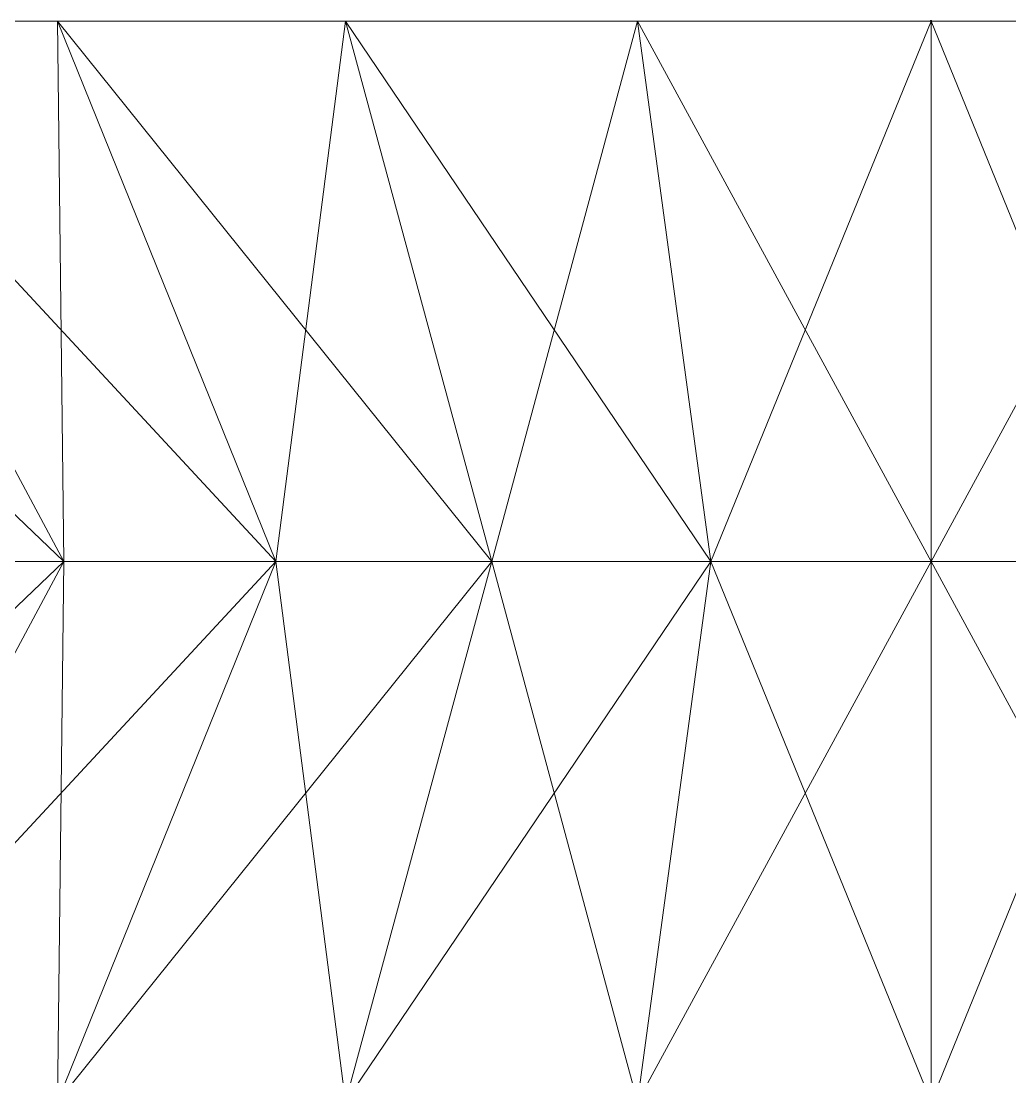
# Model space of a CAD drawing. Header units: millimetres. Extents: x -18 to 114, y -25 to 0.
# Drawn here: x -0.486 to 0.042, y -0.564 to 0 of the extents above; entities that cross this region are included whole.
import ezdxf

# ---------------------------------------------------------------- set-up
doc = ezdxf.new("R2010")
doc.units = ezdxf.units.MM
doc.layers.add('001', color=4, linetype='Continuous', lineweight=35)
doc.layers.add('LOGO', color=4, linetype='Continuous', lineweight=35)

msp = doc.modelspace()

# ---------------------------------------------------------------- meshes
at = {"layer": '001', "color": 17, "lineweight": 18}
mesh = msp.add_polyface(dxfattribs=at)
corners = [(-6, -14, 2.1), (-6, -14, -2.1), (-14, -14, -2.1), (-14, -14, 2.1), (-14.5225, -13.85264, -2.1), (-14.5225, -13.85264, 2.1), (-14.45399, -13.89101, 2.1), (-14.45399, -13.89101, -2.1), (-14.38268, -13.92388, 2.1), (-14.38268, -13.92388, -2.1), (-14.30902, -13.95106, 2.1), (-14.30902, -13.95106, -2.1), (-14.23345, -13.97237, 2.1), (-14.23345, -13.97237, -2.1), (-14.15643, -13.98769, 2.1), (-14.15643, -13.98769, -2.1), (-14.07846, -13.99692, 2.1), (-14.07846, -13.99692, -2.1), (-17.99815, -24.44708, 4.25), (-17.99815, -24.44708, -4.25), (-17.99261, -24.49386, -4.25), (-17.99261, -24.49386, 4.25), (-18, -24.4, -4.25), (-18, -24.4, 4.25), (-17.98342, -24.54007, -4.25), (-17.98342, -24.54007, 4.25), (-17.97063, -24.58541, -4.25), (-17.97063, -24.58541, 4.25), (-17.95433, -24.62961, -4.25), (-17.9346, -24.67239, -4.25), (-17.9346, -24.67239, 4.25), (-17.95433, -24.62961, 4.25), (-17.91158, -24.7135, -4.25), (-17.91158, -24.7135, 4.25), (-17.4, -25, -4.25), (-18, 0, -4.25), (6.96932, -17.93239, -4.25), (-17.44708, -24.99815, -4.25), (6.96932, -17.93239, 4.25), (-18, 0, 4.25), (6.99206, -18.06669, 4.25)]
mesh.append_faces([[corners[k] for k in face] for face in [(0, 2, 3), (18, 20, 21), (22, 18, 23), (21, 24, 25), (25, 26, 27), (28, 30, 31), (31, 26, 28), (30, 32, 33)]], dxfattribs={"vtx0": -1, "color": 17})
mesh.append_faces([[corners[k] for k in face] for face in [(34, 35, 36)]], dxfattribs={"vtx0": -1, "vtx1": -1, "vtx2": -1, "color": 17})
mesh.append_faces([[corners[k] for k in face] for face in [(38, 39, 23)]], dxfattribs={"vtx0": -1, "vtx2": -1, "color": 17})
mesh.append_faces([[corners[k] for k in face] for face in [(7, 4, 6), (9, 7, 8), (8, 10, 9), (13, 11, 12), (15, 13, 14), (17, 15, 16), (2, 17, 3)]], dxfattribs={"vtx1": -1, "color": 17})
mesh.append_faces([[corners[k] for k in face] for face in [(34, 37, 35), (26, 24, 37), (24, 20, 37), (20, 19, 37), (19, 22, 37), (22, 35, 37), (23, 18, 40)]], dxfattribs={"vtx1": -1, "vtx2": -1, "color": 17})
mesh.append_faces([[corners[k] for k in face] for face in [(0, 1, 2), (4, 5, 6), (7, 6, 8), (10, 11, 9), (11, 10, 12), (13, 12, 14), (15, 14, 16), (17, 16, 3), (18, 19, 20), (22, 19, 18), (21, 20, 24), (25, 24, 26), (28, 29, 30), (31, 27, 26), (30, 29, 32), (35, 22, 23)]], dxfattribs={"vtx2": -1, "color": 17})
mesh = msp.add_polyface(dxfattribs=at)
corners = [(-1.06066, -6.06236, -1.06066), (-1.41421, -5.77367, -1.41421), (-1.52081, -5.77367, -1.2989), (-1.14061, -6.06236, -0.97417), (-1.61803, -5.77367, -1.17557), (-1.21353, -6.06236, -0.88168), (-1.70528, -5.77367, -1.045), (-1.27896, -6.06236, -0.78375), (-1.78201, -5.77367, -0.90798), (-1.33651, -6.06236, -0.68099), (-1.38582, -6.06236, -0.57403), (-1.84776, -5.77367, -0.76537), (-1.90211, -5.77367, -0.61803), (-1.42658, -6.06236, -0.46353), (-1.45855, -6.06236, -0.35017), (-1.94474, -5.77367, -0.46689), (-1.48153, -6.06236, -0.23465), (-1.97538, -5.77367, -0.31287), (-1.49538, -6.06236, -0.11769), (-1.99383, -5.77367, -0.15692), (-1.99383, -5.77367, 0.15692), (-1.49538, -6.06236, 0.11769), (-1.5, -6.06236), (-1.48153, -6.06236, 0.23465), (-1.97538, -5.77367, 0.31287), (-1.45855, -6.06236, 0.35017), (-1.94474, -5.77367, 0.46689), (-1.42658, -6.06236, 0.46353), (-1.90211, -5.77367, 0.61803), (-1.38582, -6.06236, 0.57403), (-1.84776, -5.77367, 0.76537), (-1.78201, -5.77367, 0.90798), (-1.33651, -6.06236, 0.68099), (-1.27896, -6.06236, 0.78375), (-1.70528, -5.77367, 1.045), (-1.21353, -6.06236, 0.88168), (-1.61803, -5.77367, 1.17557), (-1.14061, -6.06236, 0.97417), (-1.52081, -5.77367, 1.2989), (-1.52081, -6.35104, -1.2989), (-1.61803, -6.35104, -1.17557), (-1.70528, -6.35104, -1.045), (-1.78201, -6.35104, -0.90798), (-1.90211, -6.35104, -0.61803), (-1.94474, -6.35104, -0.46689), (-1.97538, -6.35104, -0.31287), (-1.99383, -6.35104, -0.15692), (-1.99383, -6.35104, 0.15692), (-1.97538, -6.35104, 0.31287), (-1.94474, -6.35104, 0.46689), (-1.90211, -6.35104, 0.61803), (-1.84776, -6.35104, 0.76537), (-1.78201, -6.35104, 0.90798), (-1.70528, -6.35104, 1.045), (-1.61803, -6.35104, 1.17557), (-18, 0, -4.25), (6, 0, -4.25), (6.96932, -17.93239, -4.25), (6.96932, -17.93239, 4.25), (6, 0, 4.25), (-18, 0, 4.25)]
mesh.append_faces([[corners[k] for k in face] for face in [(5, 3, 4), (7, 5, 6), (9, 7, 8), (10, 9, 11), (14, 13, 15), (16, 14, 17), (18, 16, 19), (18, 19, 22), (23, 21, 24), (25, 23, 26), (27, 25, 28), (29, 27, 30), (33, 32, 34), (35, 33, 36), (37, 35, 38), (29, 32, 51)]], dxfattribs={"vtx1": -1, "color": 17})
mesh.append_faces([[corners[k] for k in face] for face in [(0, 1, 2), (3, 2, 4), (5, 4, 6), (7, 6, 8), (12, 13, 10), (20, 21, 22), (31, 32, 29), (39, 3, 5), (40, 5, 7), (41, 7, 9), (42, 9, 10), (43, 13, 14), (44, 14, 16), (45, 16, 18), (46, 18, 22), (47, 21, 23), (48, 23, 25), (49, 25, 27), (50, 27, 29), (52, 32, 33), (53, 33, 35), (54, 35, 37), (55, 56, 57), (58, 59, 60)]], dxfattribs={"vtx2": -1, "color": 17})
mesh = msp.add_polyface(dxfattribs=at)
corners = [(-5, 0, -2.1), (-5, -13, 2.1), (-5, 0, 2.1), (-15, -13, 2.1), (-15, 0, 2.1), (-15, -13, -2.1), (-15, 0, -2.1), (-18, 0, -4.25), (6, 0, -4.25), (-1.99383, 0, -0.15692), (-1.97538, 0, -0.31287), (-1.94474, 0, -0.46689), (-1.90211, 0, -0.61803), (-1.84776, 0, -0.76537), (-1.78201, 0, -0.90798), (-1.70528, 0, -1.045), (-1.61803, 0, -1.17557), (-1.52081, 0, -1.2989), (-1.41421, 0, -1.41421), (-1.2989, 0, -1.52081), (-1.17557, 0, -1.61803), (-1.045, 0, -1.70528), (-0.90798, 0, -1.78201), (-0.76537, 0, -1.84776), (-0.90798, 0, 1.78201), (-1.045, 0, 1.70528), (-1.17557, 0, 1.61803), (-1.2989, 0, 1.52081), (-1.41421, 0, 1.41421), (-1.52081, 0, 1.2989), (-1.61803, 0, 1.17557), (-1.70528, 0, 1.045), (-1.78201, 0, 0.90798), (-1.84776, 0, 0.76537), (-1.90211, 0, 0.61803), (-1.94474, 0, 0.46689), (-1.97538, 0, 0.31287), (-1.99383, 0, 0.15692), (-2, 0), (-18, 0, 4.25), (6, 0, 4.25)]
mesh.append_faces([[corners[k] for k in face] for face in [(0, 1, 2), (4, 5, 6)]], dxfattribs={"vtx0": -1, "color": 17})
mesh.append_faces([[corners[k] for k in face] for face in [(7, 6, 0), (0, 9, 10), (38, 0, 2), (4, 39, 40), (6, 7, 39)]], dxfattribs={"vtx0": -1, "vtx2": -1, "color": 17})
mesh.append_faces([[corners[k] for k in face] for face in [(8, 7, 0), (10, 11, 0), (11, 12, 0), (12, 13, 0), (13, 14, 0), (14, 15, 0), (15, 16, 0), (16, 17, 0), (17, 18, 0), (18, 19, 0), (19, 20, 0), (20, 21, 0), (21, 22, 0), (22, 23, 0), (24, 25, 2), (25, 26, 2), (26, 27, 2), (27, 28, 2), (28, 29, 2), (29, 30, 2), (30, 31, 2), (31, 32, 2), (32, 33, 2), (33, 34, 2), (34, 35, 2), (35, 36, 2), (36, 37, 2), (37, 38, 2), (38, 9, 0), (2, 4, 40), (4, 6, 39)]], dxfattribs={"vtx1": -1, "vtx2": -1, "color": 17})
mesh.append_faces([[corners[k] for k in face] for face in [(3, 4, 2), (0, 6, 5)]], dxfattribs={"vtx2": -1, "color": 17})
mesh = msp.add_polyface(dxfattribs=at)
corners = [(-1.5, -4.33025), (-1.99383, -4.04157, -0.15692), (-2, -4.04157), (-1.99383, -4.04157, 0.15692), (-2, -4.61894), (-1.99383, -4.61894, -0.15692), (-1.49538, -4.33025, 0.11769), (-1.99383, -4.61894, 0.15692), (-1.49538, -3.75289, -0.11769), (-1.99383, -3.4642, -0.15692), (-2, -3.4642), (-1.99383, -3.4642, 0.15692), (-1.5, -3.75289), (-1.49538, -3.75289, 0.11769), (-1.49538, -3.17552, -0.11769), (-1.99383, -2.88684, -0.15692), (-2, -2.88684), (-1.99383, -2.88684, 0.15692), (-1.5, -3.17552), (-1.49538, -3.17552, 0.11769), (-1.49538, -2.59815, -0.11769), (-1.99383, -2.30947, -0.15692), (-2, -2.30947), (-1.99383, -2.30947, 0.15692), (-1.5, -2.59815), (-1.49538, -2.59815, 0.11769), (-1.49538, -2.02079, -0.11769), (-1.99383, -1.7321, -0.15692), (-2, -1.7321), (-1.99383, -1.7321, 0.15692), (-1.5, -2.02079), (-1.49538, -2.02079, 0.11769), (-1.49538, -1.44342, -0.11769), (-1.99383, -1.15473, -0.15692), (-2, -1.15473), (-1.99383, -1.15473, 0.15692), (-1.5, -1.44342), (-1.49538, -1.44342, 0.11769), (-1.49538, -0.86605, -0.11769), (-1.99383, -0.57737, -0.15692), (-2, -0.57737), (-1.99383, -0.57737, 0.15692), (-1.5, -0.86605), (-1.49538, -0.86605, 0.11769), (-1.49538, -0.28868, -0.11769), (-1.99383, 0, -0.15692), (-2, 0), (-1.99383, 0, 0.15692), (-1.5, -0.28868), (-1.49538, -0.28868, 0.11769), (-0.76537, 0, -1.84776), (-0.61803, 0, -1.90211), (-5, 0, -2.1), (-0.46689, 0, -1.94474), (-0.31287, 0, -1.97538), (-0.15692, 0, -1.99383), (-0.31287, 0, 1.97538), (-0.46689, 0, 1.94474), (-5, 0, 2.1), (-0.61803, 0, 1.90211), (-0.76537, 0, 1.84776), (-0.90798, 0, 1.78201)]
mesh.append_faces([[corners[k] for k in face] for face in [(0, 1, 2)]], dxfattribs={"vtx0": -1, "color": 17})
mesh.append_faces([[corners[k] for k in face] for face in [(2, 3, 0), (4, 5, 0), (10, 11, 12), (2, 1, 12), (16, 17, 18), (10, 9, 18), (22, 23, 24), (16, 15, 24), (28, 29, 30), (22, 21, 30), (34, 35, 36), (28, 27, 36), (40, 41, 42), (34, 33, 42), (46, 47, 48), (40, 39, 48)]], dxfattribs={"vtx1": -1, "color": 17})
mesh.append_faces([[corners[k] for k in face] for face in [(50, 51, 52), (51, 53, 52), (53, 54, 52), (54, 55, 52), (56, 57, 58), (57, 59, 58), (59, 60, 58), (60, 61, 58)]], dxfattribs={"vtx1": -1, "vtx2": -1, "color": 17})
mesh.append_faces([[corners[k] for k in face] for face in [(6, 7, 4), (8, 9, 10), (13, 3, 2), (14, 15, 16), (19, 11, 10), (20, 21, 22), (25, 17, 16), (26, 27, 28), (31, 23, 22), (32, 33, 34), (37, 29, 28), (38, 39, 40), (43, 35, 34), (44, 45, 46), (49, 41, 40)]], dxfattribs={"vtx2": -1, "color": 17})
mesh = msp.add_polyface(dxfattribs=at)
corners = [(-1.45855, -2.02079, -0.35017), (-1.94474, -1.7321, -0.46689), (-1.97538, -1.7321, -0.31287), (-1.48153, -2.02079, -0.23465), (-1.99383, -1.7321, -0.15692), (-1.49538, -2.02079, 0.11769), (-1.99383, -1.7321, 0.15692), (-1.97538, -1.7321, 0.31287), (-1.48153, -2.02079, 0.23465), (-1.94474, -1.7321, 0.46689), (-1.45855, -2.02079, 0.35017), (-1.90211, -1.7321, 0.61803), (-1.94474, -2.30947, -0.46689), (-1.90211, -2.30947, -0.61803), (-1.97538, -2.30947, -0.31287), (-1.99383, -2.30947, -0.15692), (-1.49538, -2.02079, -0.11769), (-1.97538, -2.30947, 0.31287), (-1.99383, -2.30947, 0.15692), (-1.94474, -2.30947, 0.46689), (-1.45855, -1.44342, -0.35017), (-1.94474, -1.15473, -0.46689), (-1.97538, -1.15473, -0.31287), (-1.48153, -1.44342, -0.23465), (-1.99383, -1.15473, -0.15692), (-1.49538, -1.44342, 0.11769), (-1.99383, -1.15473, 0.15692), (-1.97538, -1.15473, 0.31287), (-1.48153, -1.44342, 0.23465), (-1.94474, -1.15473, 0.46689), (-1.45855, -1.44342, 0.35017), (-1.90211, -1.15473, 0.61803), (-1.90211, -1.7321, -0.61803), (-1.49538, -1.44342, -0.11769), (-1.45855, -0.86605, -0.35017), (-1.94474, -0.57737, -0.46689), (-1.97538, -0.57737, -0.31287), (-1.48153, -0.86605, -0.23465), (-1.99383, -0.57737, -0.15692), (-1.49538, -0.86605, 0.11769), (-1.99383, -0.57737, 0.15692), (-1.97538, -0.57737, 0.31287), (-1.48153, -0.86605, 0.23465), (-1.94474, -0.57737, 0.46689), (-1.45855, -0.86605, 0.35017), (-1.90211, -0.57737, 0.61803), (-1.90211, -1.15473, -0.61803), (-1.49538, -0.86605, -0.11769), (-1.45855, -0.28868, -0.35017), (-1.94474, 0, -0.46689), (-1.97538, 0, -0.31287), (-1.48153, -0.28868, -0.23465), (-1.99383, 0, -0.15692), (-1.49538, -0.28868, 0.11769), (-1.99383, 0, 0.15692), (-1.97538, 0, 0.31287), (-1.48153, -0.28868, 0.23465), (-1.94474, 0, 0.46689), (-1.45855, -0.28868, 0.35017), (-1.90211, 0, 0.61803), (-1.49538, -0.28868, -0.11769), (-0.15692, 0, 1.99383), (-0.31287, 0, 1.97538), (-5, 0, 2.1)]
mesh.append_faces([[corners[k] for k in face] for face in [(12, 13, 0), (14, 12, 3), (15, 14, 16), (17, 18, 8), (19, 17, 10), (1, 32, 20), (2, 1, 23), (4, 2, 33), (7, 6, 28), (9, 7, 30), (21, 46, 34), (22, 21, 37), (24, 22, 47), (27, 26, 42), (29, 27, 44), (36, 35, 51), (38, 36, 60), (41, 40, 56), (43, 41, 58)]], dxfattribs={"vtx1": -1, "color": 17})
mesh.append_faces([[corners[k] for k in face] for face in [(61, 62, 63)]], dxfattribs={"vtx1": -1, "vtx2": -1, "color": 17})
mesh.append_faces([[corners[k] for k in face] for face in [(0, 1, 2), (3, 2, 4), (5, 6, 7), (8, 7, 9), (10, 9, 11), (20, 21, 22), (23, 22, 24), (25, 26, 27), (28, 27, 29), (30, 29, 31), (34, 35, 36), (37, 36, 38), (39, 40, 41), (42, 41, 43), (44, 43, 45), (48, 49, 50), (51, 50, 52), (53, 54, 55), (56, 55, 57), (58, 57, 59)]], dxfattribs={"vtx2": -1, "color": 17})
mesh = msp.add_polyface(dxfattribs=at)
corners = [(-1.33651, -0.86605, -0.68099), (-1.78201, -0.57737, -0.90798), (-1.84776, -0.57737, -0.76537), (-1.90211, -0.57737, -0.61803), (-1.38582, -0.86605, -0.57403), (-1.42658, -0.86605, -0.46353), (-1.94474, -0.57737, -0.46689), (-1.48153, -0.86605, -0.23465), (-1.45855, -0.86605, -0.35017), (-1.97538, -0.57737, -0.31287), (-1.49538, -0.86605, -0.11769), (-1.99383, -0.57737, -0.15692), (-1.5, -0.86605), (-2, -0.57737), (-1.99383, -0.57737, 0.15692), (-1.49538, -0.86605, 0.11769), (-1.48153, -0.86605, 0.23465), (-1.97538, -0.57737, 0.31287), (-1.42658, -0.86605, 0.46353), (-1.90211, -0.57737, 0.61803), (-1.84776, -0.57737, 0.76537), (-1.78201, -0.57737, 0.90798), (-1.38582, -0.86605, 0.57403), (-1.84776, -1.15473, -0.76537), (-1.78201, -1.15473, -0.90798), (-1.90211, -1.15473, -0.61803), (-1.97538, -1.15473, -0.31287), (-1.99383, -1.15473, -0.15692), (-2, -1.15473), (-1.99383, -1.15473, 0.15692), (-1.97538, -1.15473, 0.31287), (-1.45855, -0.86605, 0.35017), (-1.90211, -1.15473, 0.61803), (-1.94474, -1.15473, 0.46689), (-1.84776, -1.15473, 0.76537), (-1.33651, -0.86605, 0.68099), (-1.78201, -1.15473, 0.90798), (-1.33651, -0.28868, -0.68099), (-1.78201, 0, -0.90798), (-1.84776, 0, -0.76537), (-1.90211, 0, -0.61803), (-1.38582, -0.28868, -0.57403), (-1.42658, -0.28868, -0.46353), (-1.94474, 0, -0.46689), (-1.48153, -0.28868, -0.23465), (-1.45855, -0.28868, -0.35017), (-1.97538, 0, -0.31287), (-1.49538, -0.28868, -0.11769), (-1.99383, 0, -0.15692), (-1.5, -0.28868), (-2, 0), (-1.99383, 0, 0.15692), (-1.49538, -0.28868, 0.11769), (-1.48153, -0.28868, 0.23465), (-1.97538, 0, 0.31287), (-1.42658, -0.28868, 0.46353), (-1.90211, 0, 0.61803), (-1.84776, 0, 0.76537), (-1.78201, 0, 0.90798), (-1.38582, -0.28868, 0.57403), (-1.94474, -0.57737, 0.46689), (-1.33651, -0.28868, 0.68099), (-0.15692, 0, -1.99383), (0, 0, -2), (-5, 0, -2.1)]
mesh.append_faces([[corners[k] for k in face] for face in [(2, 3, 4), (7, 8, 9), (10, 7, 11), (12, 10, 13), (16, 15, 17), (20, 21, 22), (23, 24, 4), (12, 15, 28), (32, 33, 18), (34, 32, 22), (39, 40, 41), (44, 45, 46), (47, 44, 48), (49, 47, 50), (53, 52, 54), (57, 58, 59), (2, 1, 41), (6, 3, 45), (49, 52, 13), (19, 60, 55), (20, 19, 59)]], dxfattribs={"vtx1": -1, "color": 17})
mesh.append_faces([[corners[k] for k in face] for face in [(62, 63, 64)]], dxfattribs={"vtx1": -1, "vtx2": -1, "color": 17})
mesh.append_faces([[corners[k] for k in face] for face in [(0, 1, 2), (5, 3, 6), (14, 15, 12), (18, 19, 20), (5, 25, 23), (26, 7, 10), (27, 10, 12), (29, 15, 16), (30, 16, 31), (35, 36, 34), (37, 38, 39), (42, 40, 43), (51, 52, 49), (55, 56, 57), (42, 3, 2), (9, 44, 47), (11, 47, 49), (14, 52, 53), (61, 21, 20)]], dxfattribs={"vtx2": -1, "color": 17})
mesh = msp.add_polyface(dxfattribs=at)
corners = [(0.46353, -0.28868, -1.42658), (0.61803, 0, -1.90211), (0.46689, 0, -1.94474), (0.35017, -0.28868, -1.45855), (0.31287, 0, -1.97538), (0.23465, -0.28868, -1.48153), (0.15692, 0, -1.99383), (0.11769, -0.28868, -1.49538), (0, 0, -2), (0, -0.28868, -1.5), (-0.15692, 0, -1.99383), (-0.11769, -0.28868, -1.49538), (-0.11769, -0.28868, 1.49538), (-0.15692, 0, 1.99383), (0, 0, 2), (0, -0.28868, 1.5), (0.15692, 0, 1.99383), (0.11769, -0.28868, 1.49538), (0.31287, 0, 1.97538), (0.23465, -0.28868, 1.48153), (0.46689, 0, 1.94474), (0.35017, -0.28868, 1.45855), (0.61803, 0, 1.90211), (0.46353, -0.28868, 1.42658), (0.61803, -0.57737, -1.90211), (0.46689, -0.57737, -1.94474), (0.31287, -0.57737, -1.97538), (0.15692, -0.57737, -1.99383), (0, -0.57737, -2), (-0.15692, -0.57737, -1.99383), (0, -0.57737, 2), (-0.15692, -0.57737, 1.99383), (0.15692, -0.57737, 1.99383), (0.31287, -0.57737, 1.97538), (0.46689, -0.57737, 1.94474), (0.61803, -0.57737, 1.90211), (6, 0, -4.25), (-5, 0, -2.1), (-5, 0, 2.1), (6, 0, 4.25)]
mesh.append_faces([[corners[k] for k in face] for face in [(36, 37, 8), (13, 38, 39)]], dxfattribs={"vtx0": -1, "vtx1": -1, "vtx2": -1, "color": 17})
mesh.append_faces([[corners[k] for k in face] for face in [(3, 0, 2), (5, 3, 4), (7, 5, 6), (9, 7, 8), (11, 9, 10), (15, 12, 14), (17, 15, 16), (19, 17, 18), (21, 19, 20), (23, 21, 22), (26, 25, 5), (27, 26, 7), (28, 27, 9), (29, 28, 11), (30, 31, 15), (32, 30, 17), (33, 32, 19), (34, 33, 21), (35, 34, 23)]], dxfattribs={"vtx1": -1, "color": 17})
mesh.append_faces([[corners[k] for k in face] for face in [(0, 1, 2), (3, 2, 4), (5, 4, 6), (7, 6, 8), (9, 8, 10), (12, 13, 14), (15, 14, 16), (17, 16, 18), (19, 18, 20), (21, 20, 22), (24, 0, 3), (25, 3, 5), (26, 5, 7), (27, 7, 9), (28, 9, 11), (30, 15, 17), (32, 17, 19), (33, 19, 21), (34, 21, 23)]], dxfattribs={"vtx2": -1, "color": 17})
mesh = msp.add_polyface(dxfattribs=at)
corners = [(-0.23465, -0.86605, 1.48153), (-0.31287, -0.57737, 1.97538), (-0.15692, -0.57737, 1.99383), (-0.11769, -0.28868, -1.49538), (-0.15692, 0, -1.99383), (-0.31287, 0, -1.97538), (-0.23465, -0.28868, -1.48153), (-0.46689, 0, -1.94474), (-0.35017, -0.28868, -1.45855), (-0.61803, 0, -1.90211), (-0.46353, -0.28868, -1.42658), (-0.76537, 0, -1.84776), (-0.57403, -0.28868, -1.38582), (-0.90798, 0, -1.78201), (-0.68099, -0.28868, -1.33651), (-0.68099, -0.28868, 1.33651), (-0.90798, 0, 1.78201), (-0.76537, 0, 1.84776), (-0.57403, -0.28868, 1.38582), (-0.61803, 0, 1.90211), (-0.46353, -0.28868, 1.42658), (-0.46689, 0, 1.94474), (-0.35017, -0.28868, 1.45855), (-0.31287, 0, 1.97538), (-0.23465, -0.28868, 1.48153), (-0.15692, 0, 1.99383), (-0.11769, -0.28868, 1.49538), (-0.15692, -0.57737, -1.99383), (-0.31287, -0.57737, -1.97538), (-0.46689, -0.57737, -1.94474), (-0.61803, -0.57737, -1.90211), (-0.76537, -0.57737, -1.84776), (-0.90798, -0.57737, 1.78201), (-0.76537, -0.57737, 1.84776), (-0.61803, -0.57737, 1.90211), (-0.46689, -0.57737, 1.94474), (0, -0.28868, 1.5)]
mesh.append_faces([[corners[k] for k in face] for face in [(6, 3, 5), (8, 6, 7), (10, 8, 9), (12, 10, 11), (11, 13, 12), (18, 15, 17), (17, 19, 18), (22, 20, 21), (24, 22, 23), (26, 24, 25), (28, 27, 6), (29, 28, 8), (30, 29, 10), (31, 30, 12), (12, 14, 31), (33, 32, 18), (18, 20, 33), (35, 34, 22), (1, 35, 24), (2, 1, 26)]], dxfattribs={"vtx1": -1, "color": 17})
mesh.append_faces([[corners[k] for k in face] for face in [(0, 1, 2), (3, 4, 5), (6, 5, 7), (8, 7, 9), (10, 9, 11), (13, 14, 12), (15, 16, 17), (19, 20, 18), (20, 19, 21), (22, 21, 23), (24, 23, 25), (27, 3, 6), (28, 6, 8), (29, 8, 10), (30, 10, 12), (32, 15, 18), (20, 34, 33), (34, 20, 22), (35, 22, 24), (1, 24, 26), (2, 26, 36)]], dxfattribs={"vtx2": -1, "color": 17})
mesh = msp.add_polyface(dxfattribs=at)
corners = [(1.5, -2.02079), (2, -1.7321), (1.99383, -1.7321, -0.15692), (1.49538, -2.02079, 0.11769), (1.99383, -1.7321, 0.15692), (1.5, -1.44342), (2, -1.15473), (1.99383, -1.15473, -0.15692), (1.49538, -1.44342, 0.11769), (1.99383, -1.15473, 0.15692), (1.49538, -1.44342, -0.11769), (1.5, -0.86605), (2, -0.57737), (1.99383, -0.57737, -0.15692), (1.49538, -0.86605, 0.11769), (1.99383, -0.57737, 0.15692), (1.49538, -0.86605, -0.11769), (1.5, -0.28868), (2, 0), (1.99383, 0, -0.15692), (1.49538, -0.28868, 0.11769), (1.99383, 0, 0.15692), (1.49538, -0.28868, -0.11769), (0, 0, -2), (0.15692, 0, -1.99383), (6, 0, -4.25), (0.31287, 0, -1.97538), (0.46689, 0, -1.94474), (0.61803, 0, -1.90211), (0.76537, 0, -1.84776), (0.90798, 0, -1.78201), (1.045, 0, -1.70528), (1.17557, 0, -1.61803), (1.2989, 0, -1.52081), (1.41421, 0, -1.41421), (1.52081, 0, -1.2989), (1.61803, 0, -1.17557), (1.70528, 0, 1.045), (1.61803, 0, 1.17557), (6, 0, 4.25), (1.52081, 0, 1.2989), (1.41421, 0, 1.41421), (1.2989, 0, 1.52081), (1.17557, 0, 1.61803), (1.045, 0, 1.70528), (0.90798, 0, 1.78201), (0.76537, 0, 1.84776), (0.61803, 0, 1.90211), (0.46689, 0, 1.94474), (0.31287, 0, 1.97538), (0.15692, 0, 1.99383), (0, 0, 2), (-0.15692, 0, 1.99383)]
mesh.append_faces([[corners[k] for k in face] for face in [(2, 1, 10), (1, 4, 5), (7, 6, 16), (6, 9, 11), (13, 12, 22), (12, 15, 17)]], dxfattribs={"vtx1": -1, "color": 17})
mesh.append_faces([[corners[k] for k in face] for face in [(23, 24, 25), (24, 26, 25), (26, 27, 25), (27, 28, 25), (28, 29, 25), (29, 30, 25), (30, 31, 25), (31, 32, 25), (32, 33, 25), (33, 34, 25), (34, 35, 25), (35, 36, 25), (37, 38, 39), (38, 40, 39), (40, 41, 39), (41, 42, 39), (42, 43, 39), (43, 44, 39), (44, 45, 39), (45, 46, 39), (46, 47, 39), (47, 48, 39), (48, 49, 39), (49, 50, 39), (50, 51, 39), (51, 52, 39)]], dxfattribs={"vtx1": -1, "vtx2": -1, "color": 17})
mesh.append_faces([[corners[k] for k in face] for face in [(0, 1, 2), (3, 4, 1), (5, 6, 7), (8, 9, 6), (11, 12, 13), (14, 15, 12), (17, 18, 19), (20, 21, 18)]], dxfattribs={"vtx2": -1, "color": 17})
mesh = msp.add_polyface(dxfattribs=at)
corners = [(0.46353, -0.86605, -1.42658), (0.61803, -0.57737, -1.90211), (0.46689, -0.57737, -1.94474), (0.35017, -0.86605, -1.45855), (0.31287, -0.57737, -1.97538), (0.23465, -0.86605, -1.48153), (0.15692, -0.57737, -1.99383), (0.11769, -0.86605, -1.49538), (0, -0.57737, -2), (0, -0.86605, -1.5), (-0.15692, -0.57737, -1.99383), (-0.11769, -0.86605, -1.49538), (-0.11769, -0.86605, 1.49538), (-0.15692, -0.57737, 1.99383), (0, -0.57737, 2), (0, -0.86605, 1.5), (0.15692, -0.57737, 1.99383), (0.11769, -0.86605, 1.49538), (0.31287, -0.57737, 1.97538), (0.23465, -0.86605, 1.48153), (0.46689, -0.57737, 1.94474), (0.35017, -0.86605, 1.45855), (0.61803, -0.57737, 1.90211), (0.46353, -0.86605, 1.42658), (0.61803, -1.15473, -1.90211), (0.46689, -1.15473, -1.94474), (0.31287, -1.15473, -1.97538), (0.15692, -1.15473, -1.99383), (0, -1.15473, -2), (-0.15692, -1.15473, -1.99383), (0, -1.15473, 2), (-0.15692, -1.15473, 1.99383), (0.15692, -1.15473, 1.99383), (0.31287, -1.15473, 1.97538), (0.46689, -1.15473, 1.94474), (0.61803, -1.15473, 1.90211), (0.35017, -0.28868, -1.45855)]
mesh.append_faces([[corners[k] for k in face] for face in [(3, 0, 2), (5, 3, 4), (7, 5, 6), (9, 7, 8), (11, 9, 10), (15, 12, 14), (17, 15, 16), (19, 17, 18), (21, 19, 20), (23, 21, 22), (25, 24, 3), (26, 25, 5), (27, 26, 7), (28, 27, 9), (29, 28, 11), (30, 31, 15), (32, 30, 17), (33, 32, 19), (34, 33, 21), (35, 34, 23), (2, 1, 36)]], dxfattribs={"vtx1": -1, "color": 17})
mesh.append_faces([[corners[k] for k in face] for face in [(0, 1, 2), (3, 2, 4), (5, 4, 6), (7, 6, 8), (9, 8, 10), (12, 13, 14), (15, 14, 16), (17, 16, 18), (19, 18, 20), (21, 20, 22), (24, 0, 3), (25, 3, 5), (26, 5, 7), (27, 7, 9), (28, 9, 11), (30, 15, 17), (32, 17, 19), (33, 19, 21), (34, 21, 23)]], dxfattribs={"vtx2": -1, "color": 17})
at = {"layer": 'LOGO', "color": 13, "lineweight": 50}
mesh = msp.add_polyface(dxfattribs=at)
corners = [(-0.00018, 0, 0.00008), (-0.00019, 0, 0.00006), (-0.00015, 0, -0.0001), (-0.00019, 0, 0.00005), (-0.0002, 0, 0.00003), (-0.0002, 0, 0.00002), (-0.0002, 0), (-0.0002, 0, -0.00002), (-0.0002, 0, -0.00003), (-0.00019, 0, -0.00005), (-0.00019, 0, -0.00006), (-0.00018, 0, -0.00008), (-0.00018, 0, -0.00009), (-0.00017, 0, -0.0001), (-0.0002, 0.00001), (-0.0002, 0.00001, -0.00002), (-0.0002, 0.00001, -0.00003), (-0.00019, 0.00001, -0.00005), (-0.00019, 0.00001, -0.00006), (-0.00018, 0.00001, -0.00008), (-0.00018, 0.00001, -0.00009), (-0.00017, 0.00001, -0.0001), (-0.00016, 0, -0.00012), (-0.00016, 0.00001, -0.00012), (-0.00017, 0, 0.0001), (-0.00016, 0.00001, 0.00012), (-0.00017, 0.00001, 0.0001), (-0.00018, 0, 0.00009), (-0.00018, 0.00001, 0.00009), (-0.00018, 0.00001, 0.00008), (-0.00019, 0.00001, 0.00006), (-0.00019, 0.00001, 0.00005), (-0.0002, 0.00001, 0.00003), (-0.0002, 0.00001, 0.00002), (-0.00015, 0.00001, 0.00013)]
mesh.append_faces([[corners[k] for k in face] for face in [(7, 14, 15), (8, 15, 16), (9, 16, 17), (10, 17, 18), (11, 18, 19), (19, 12, 11), (13, 20, 21), (22, 21, 23), (24, 25, 26), (27, 26, 28), (0, 28, 29), (29, 1, 0), (3, 30, 31), (4, 31, 32), (5, 32, 33), (6, 33, 14)]], dxfattribs={"vtx0": -1, "color": 13})
mesh.append_faces([[corners[k] for k in face] for face in [(0, 1, 2), (1, 3, 2), (3, 4, 2), (4, 5, 2), (5, 6, 2), (6, 7, 2), (7, 8, 2), (8, 9, 2), (9, 10, 2), (10, 11, 2), (11, 12, 2), (12, 13, 2), (30, 29, 32), (29, 28, 32), (28, 26, 32), (26, 25, 32), (25, 34, 32)]], dxfattribs={"vtx1": -1, "vtx2": -1, "color": 13})
mesh.append_faces([[corners[k] for k in face] for face in [(7, 6, 14), (8, 7, 15), (9, 8, 16), (10, 9, 17), (11, 10, 18), (19, 20, 12), (13, 12, 20), (22, 13, 21), (27, 24, 26), (0, 27, 28), (29, 30, 1), (3, 1, 30), (4, 3, 31), (5, 4, 32), (6, 5, 33), (32, 31, 30)]], dxfattribs={"vtx2": -1, "color": 13})
mesh = msp.add_polyface(dxfattribs=at)
corners = [(-0.00012, 0.00001, 0.00013), (-0.00012, 0, 0.00013), (-0.00012, 0, 0.00008), (-0.00012, 0.00001, 0.00008), (-0.00009, 0, -0.0001), (-0.00009, 0.00001, -0.0001), (-0.00015, 0.00001, -0.0001), (-0.00015, 0, -0.0001), (-0.00017, 0, -0.0001), (-0.00016, 0, -0.00012), (-0.00015, 0, -0.00013), (-0.00014, 0, -0.00014), (-0.00013, 0, -0.00015), (-0.00012, 0, -0.00016), (-0.0001, 0, 0.00017), (-0.00012, 0, 0.00016), (-0.00013, 0, 0.00015), (-0.00014, 0, 0.00014), (-0.00015, 0, 0.00013), (-0.00016, 0, 0.00012), (-0.00017, 0, 0.0001), (-0.00018, 0, 0.00009), (-0.00018, 0, 0.00008), (-0.00007, 0, 0.00008), (-0.00016, 0.00001, -0.00012), (-0.00015, 0.00001, -0.00013), (-0.00014, 0.00001, -0.00014), (-0.00013, 0.00001, -0.00015), (-0.00012, 0.00001, -0.00016), (-0.0001, 0, -0.00017), (-0.0001, 0.00001, -0.00017), (-0.0001, 0.00001, 0.00017), (-0.00012, 0.00001, 0.00016), (-0.00013, 0.00001, 0.00015), (-0.00014, 0.00001, 0.00014), (-0.00015, 0.00001, 0.00013), (-0.00016, 0.00001, 0.00012), (-0.0002, 0.00001, 0.00003), (-0.00009, 0.00001, 0.00018), (-0.00008, 0.00001, 0.00018), (-0.00006, 0.00001, 0.00019)]
mesh.append_faces([[corners[k] for k in face] for face in [(4, 6, 7), (10, 24, 25), (11, 25, 26), (12, 26, 27), (13, 27, 28), (29, 28, 30), (15, 31, 32), (16, 32, 33), (17, 33, 34), (18, 34, 35), (19, 35, 36)]], dxfattribs={"vtx0": -1, "color": 13})
mesh.append_faces([[corners[k] for k in face] for face in [(2, 22, 7)]], dxfattribs={"vtx0": -1, "vtx1": -1, "vtx2": -1, "color": 13})
mesh.append_faces([[corners[k] for k in face] for face in [(7, 8, 9), (13, 4, 7), (21, 2, 1)]], dxfattribs={"vtx0": -1, "vtx2": -1, "color": 13})
mesh.append_faces([[corners[k] for k in face] for face in [(3, 0, 2)]], dxfattribs={"vtx1": -1, "color": 13})
mesh.append_faces([[corners[k] for k in face] for face in [(9, 10, 7), (10, 11, 7), (11, 12, 7), (12, 13, 7), (14, 15, 1), (15, 16, 1), (16, 17, 1), (17, 18, 1), (18, 19, 1), (19, 20, 1), (20, 21, 1), (21, 22, 2), (23, 2, 7), (35, 34, 37), (34, 33, 37), (33, 32, 37), (32, 31, 37), (31, 38, 37), (38, 39, 37), (39, 40, 37)]], dxfattribs={"vtx1": -1, "vtx2": -1, "color": 13})
mesh.append_faces([[corners[k] for k in face] for face in [(0, 1, 2), (4, 5, 6), (10, 9, 24), (11, 10, 25), (12, 11, 26), (13, 12, 27), (29, 13, 28), (15, 14, 31), (16, 15, 32), (17, 16, 33), (18, 17, 34), (19, 18, 35), (20, 19, 36)]], dxfattribs={"vtx2": -1, "color": 13})
mesh = msp.add_polyface(dxfattribs=at)
corners = [(-0.00012, 0.00001, 0.00008), (-0.00012, 0, 0.00008), (-0.00007, 0, 0.00008), (-0.00007, 0.00001, 0.00008), (-0.00007, 0.00001, 0.00013), (-0.00012, 0.00001, 0.00013), (-0.00007, 0, 0.00013), (-0.00012, 0, 0.00013), (-0.00006, 0, -0.00005), (-0.00006, 0.00001, -0.00005), (-0.00009, 0.00001, -0.0001), (-0.00009, 0, -0.0001), (-0.00015, 0, -0.0001), (-0.00015, 0.00001, -0.0001), (-0.00002, 0.00001, 0.00013), (-0.00002, 0, 0.00013), (-0.00012, 0, -0.00016), (-0.0001, 0, -0.00017), (-0.00009, 0, -0.00018), (-0.00008, 0, -0.00018), (-0.00006, 0, -0.00019), (-0.00005, 0, -0.00019), (-0.00008, 0, 0.00018), (-0.00009, 0, 0.00018), (-0.0001, 0, 0.00017), (-0.0001, 0.00001, -0.00017), (-0.00009, 0.00001, -0.00018), (-0.00008, 0.00001, -0.00018), (-0.00006, 0.00001, -0.00019), (-0.00006, 0, 0.00019), (-0.00005, 0.00001, 0.00019), (-0.00006, 0.00001, 0.00019), (-0.00008, 0.00001, 0.00018), (-0.00009, 0.00001, 0.00018), (-0.0001, 0.00001, 0.00017), (-0.0002, 0.00001, 0.00003), (-0.00003, 0.00001, 0.0002), (-0.00002, 0.00001, 0.0002), (0, 0.00001, 0.0002), (0.00002, 0.00001, 0.0002), (-0.00018, 0.00001, -0.00008), (-0.00019, 0.00001, -0.00006), (0.0002, 0.00001, -0.00003), (-0.00019, 0.00001, -0.00005), (-0.0002, 0.00001, -0.00003), (-0.0002, 0.00001, -0.00002), (-0.0002, 0.00001), (-0.0002, 0.00001, 0.00002)]
mesh.append_faces([[corners[k] for k in face] for face in [(8, 10, 11), (12, 14, 15), (18, 25, 26), (19, 26, 27), (27, 20, 19), (29, 30, 31), (22, 31, 32), (32, 23, 22), (24, 33, 34)]], dxfattribs={"vtx0": -1, "color": 13})
mesh.append_faces([[corners[k] for k in face] for face in [(24, 7, 6)]], dxfattribs={"vtx0": -1, "vtx2": -1, "color": 13})
mesh.append_faces([[corners[k] for k in face] for face in [(3, 0, 2), (3, 4, 0), (5, 4, 7), (4, 3, 6)]], dxfattribs={"vtx1": -1, "color": 13})
mesh.append_faces([[corners[k] for k in face] for face in [(14, 13, 9), (16, 17, 11), (17, 18, 11), (18, 19, 11), (19, 20, 11), (20, 21, 11), (22, 23, 6), (23, 24, 6), (12, 15, 2), (31, 30, 35), (30, 36, 35), (36, 37, 35), (37, 38, 35), (38, 39, 35), (40, 41, 42), (41, 43, 42), (43, 44, 42), (44, 45, 42), (45, 46, 42), (46, 47, 42), (47, 35, 42)]], dxfattribs={"vtx1": -1, "vtx2": -1, "color": 13})
mesh.append_faces([[corners[k] for k in face] for face in [(0, 1, 2), (4, 5, 0), (4, 6, 7), (3, 2, 6), (8, 9, 10), (12, 13, 14), (13, 10, 9), (18, 17, 25), (19, 18, 26), (27, 28, 20), (21, 20, 28), (22, 29, 31), (32, 33, 23), (24, 23, 33)]], dxfattribs={"vtx2": -1, "color": 13})
mesh = msp.add_polyface(dxfattribs=at)
corners = [(-0.00004, 0.00001, -0.00001), (0.00004, 0.00001, -0.00001), (-0.00004, 0, -0.00001), (0.00006, 0, -0.00005), (-0.00006, 0.00001, -0.00005), (-0.00006, 0, -0.00005), (0, 0, 0.00007), (0, 0.00001, 0.00007), (-0.00002, 0, 0.00013), (-0.00002, 0.00001, 0.00013), (0.00002, 0.00001, 0.00013), (0.00006, 0.00001, -0.00005), (-0.00009, 0, -0.0001), (-0.00002, 0, -0.0002), (0, 0, -0.0002), (0.00002, 0, -0.0002), (-0.00005, 0, -0.00019), (-0.00003, 0, -0.0002), (-0.00002, 0, 0.0002), (-0.00003, 0, 0.0002), (-0.00005, 0, 0.00019), (-0.00006, 0, 0.00019), (-0.00008, 0, 0.00018), (-0.00007, 0, 0.00013), (-0.00007, 0, 0.00008), (0, 0, 0.0002), (0.00004, 0, -0.00001), (-0.00006, 0.00001, -0.00019), (-0.00005, 0.00001, -0.00019), (-0.00003, 0.00001, -0.0002), (-0.00002, 0.00001, -0.0002), (0, 0.00001, -0.0002), (0, 0.00001, 0.0002), (-0.00002, 0.00001, 0.0002), (-0.00003, 0.00001, 0.0002), (-0.00005, 0.00001, 0.00019), (0.00002, 0.00001, 0.0002), (0.00003, 0.00001, 0.0002), (-0.0002, 0.00001, 0.00003), (0.00005, 0.00001, 0.00019), (0.00006, 0.00001, 0.00019), (0.00008, 0.00001, 0.00018), (0.00009, 0.00001, 0.00018), (0.0001, 0.00001, 0.00017), (-0.0001, 0.00001, -0.00017), (-0.00012, 0.00001, -0.00016), (0.0002, 0.00001, -0.00003), (-0.00013, 0.00001, -0.00015), (-0.00014, 0.00001, -0.00014), (-0.00015, 0.00001, -0.00013), (-0.00016, 0.00001, -0.00012), (-0.00017, 0.00001, -0.0001), (-0.00018, 0.00001, -0.00009), (-0.00018, 0.00001, -0.00008)]
mesh.append_faces([[corners[k] for k in face] for face in [(2, 26, 6)]], dxfattribs={"color": 13})
mesh.append_faces([[corners[k] for k in face] for face in [(3, 4, 5), (16, 27, 28), (17, 28, 29), (13, 29, 30), (14, 30, 31), (18, 32, 33), (19, 33, 34), (20, 34, 35)]], dxfattribs={"vtx0": -1, "color": 13})
mesh.append_faces([[corners[k] for k in face] for face in [(0, 9, 4), (22, 23, 18), (8, 25, 24)]], dxfattribs={"vtx0": -1, "vtx1": -1, "vtx2": -1, "color": 13})
mesh.append_faces([[corners[k] for k in face] for face in [(0, 4, 11), (12, 13, 14), (18, 23, 24)]], dxfattribs={"vtx0": -1, "vtx2": -1, "color": 13})
mesh.append_faces([[corners[k] for k in face] for face in [(0, 1, 2), (7, 0, 6)]], dxfattribs={"vtx1": -1, "color": 13})
mesh.append_faces([[corners[k] for k in face] for face in [(0, 7, 9), (5, 12, 14), (14, 15, 5), (16, 17, 12), (17, 13, 12), (20, 21, 18), (21, 22, 18), (25, 18, 24), (36, 37, 38), (37, 39, 38), (39, 40, 38), (40, 41, 38), (41, 42, 38), (42, 43, 38), (44, 45, 46), (45, 47, 46), (47, 48, 46), (48, 49, 46), (49, 50, 46), (50, 51, 46), (51, 52, 46), (52, 53, 46)]], dxfattribs={"vtx1": -1, "vtx2": -1, "color": 13})
mesh.append_faces([[corners[k] for k in face] for face in [(0, 2, 6), (8, 9, 10), (18, 19, 20), (17, 16, 28), (13, 17, 29), (14, 13, 30), (18, 25, 32), (19, 18, 33), (20, 19, 34), (21, 20, 35)]], dxfattribs={"vtx2": -1, "color": 13})
mesh = msp.add_polyface(dxfattribs=at)
corners = [(0.00004, 0.00001, -0.00001), (0.00004, 0, -0.00001), (-0.00004, 0, -0.00001), (0.00006, 0, -0.00005), (0.00006, 0.00001, -0.00005), (-0.00006, 0.00001, -0.00005), (0, 0.00001, 0.00007), (0, 0, 0.00007), (-0.00002, 0, 0.00013), (0.00002, 0.00001, 0.00013), (0.00002, 0, 0.00013), (-0.00004, 0.00001, -0.00001), (-0.00002, 0.00001, 0.00013), (0, 0, 0.0002), (0.00007, 0, 0.00008), (0.00007, 0, 0.00013), (0.00008, 0, 0.00018), (0.00006, 0, 0.00019), (0.00005, 0, 0.00019), (0.00003, 0, 0.0002), (0.00002, 0, 0.0002), (0.00003, 0, -0.0002), (0.00005, 0, -0.00019), (0.00006, 0, -0.00019), (0.00008, 0, -0.00018), (0.00002, 0, -0.0002), (-0.00006, 0, -0.00005), (0, 0, -0.0002), (0, 0.00001, -0.0002), (0.00002, 0.00001, -0.0002), (0.00003, 0.00001, -0.0002), (0.00005, 0.00001, -0.00019), (0.00006, 0.00001, -0.00019), (0.00006, 0.00001, 0.00019), (0.00005, 0.00001, 0.00019), (0.00003, 0.00001, 0.0002), (0.00002, 0.00001, 0.0002), (0, 0.00001, 0.0002), (0.0001, 0.00001, 0.00017), (0.00012, 0.00001, 0.00016), (-0.0002, 0.00001, 0.00003), (0.00013, 0.00001, 0.00015), (0.00014, 0.00001, 0.00014), (0.00015, 0.00001, 0.00013), (0.00016, 0.00001, 0.00012), (0.00017, 0.00001, 0.0001), (0.00018, 0.00001, 0.00009), (0.00018, 0.00001, 0.00008), (-0.00002, 0.00001, -0.0002), (-0.00003, 0.00001, -0.0002), (0.0002, 0.00001, -0.00003), (-0.00005, 0.00001, -0.00019), (-0.00006, 0.00001, -0.00019), (-0.00008, 0.00001, -0.00018), (-0.00009, 0.00001, -0.00018), (-0.0001, 0.00001, -0.00017)]
mesh.append_faces([[corners[k] for k in face] for face in [(8, 9, 10), (25, 28, 29), (21, 29, 30), (22, 30, 31), (23, 31, 32), (18, 33, 34), (19, 34, 35), (20, 35, 36), (13, 36, 37)]], dxfattribs={"vtx0": -1, "color": 13})
mesh.append_faces([[corners[k] for k in face] for face in [(4, 9, 0)]], dxfattribs={"vtx0": -1, "vtx1": -1, "vtx2": -1, "color": 13})
mesh.append_faces([[corners[k] for k in face] for face in [(6, 9, 12), (13, 8, 10), (25, 3, 26)]], dxfattribs={"vtx0": -1, "vtx2": -1, "color": 13})
mesh.append_faces([[corners[k] for k in face] for face in [(0, 6, 1)]], dxfattribs={"vtx1": -1, "color": 13})
mesh.append_faces([[corners[k] for k in face] for face in [(0, 11, 4), (6, 0, 9), (14, 15, 10), (16, 17, 10), (17, 18, 10), (18, 19, 10), (19, 20, 10), (20, 13, 10), (23, 24, 21), (25, 21, 3), (38, 39, 40), (39, 41, 40), (41, 42, 40), (42, 43, 40), (43, 44, 40), (44, 45, 40), (45, 46, 40), (46, 47, 40), (48, 49, 50), (49, 51, 50), (51, 52, 50), (52, 53, 50), (53, 54, 50), (54, 55, 50)]], dxfattribs={"vtx1": -1, "vtx2": -1, "color": 13})
mesh.append_faces([[corners[k] for k in face] for face in [(0, 1, 2), (3, 4, 5), (6, 7, 1), (21, 22, 23), (25, 27, 28), (21, 25, 29), (22, 21, 30), (23, 22, 31), (19, 18, 34), (20, 19, 35), (13, 20, 36)]], dxfattribs={"vtx2": -1, "color": 13})
mesh = msp.add_polyface(dxfattribs=at)
corners = [(0.00009, 0, -0.0001), (0.00009, 0.00001, -0.0001), (0.00006, 0.00001, -0.00005), (0.00006, 0, -0.00005), (0.00002, 0, 0.00013), (0.00002, 0.00001, 0.00013), (0.00015, 0.00001, -0.0001), (0.00007, 0.00001, 0.00008), (0.00007, 0, 0.00008), (0.00013, 0, 0.00008), (0.00013, 0.00001, 0.00008), (0.00007, 0.00001, 0.00013), (0.00007, 0, 0.00013), (0.00013, 0.00001, 0.00013), (0.00013, 0, 0.00013), (0.00015, 0, -0.0001), (0.00009, 0, 0.00018), (0.0001, 0, 0.00017), (0.00008, 0, 0.00018), (0.00008, 0, -0.00018), (0.00009, 0, -0.00018), (0.00003, 0, -0.0002), (0.0001, 0, -0.00017), (0.00012, 0, -0.00016), (0.00006, 0, -0.00019), (0.00006, 0.00001, -0.00019), (0.00008, 0.00001, -0.00018), (0.00009, 0.00001, -0.00018), (0.0001, 0.00001, -0.00017), (0.0001, 0.00001, 0.00017), (0.00009, 0.00001, 0.00018), (0.00008, 0.00001, 0.00018), (0.00006, 0.00001, 0.00019), (0.00006, 0, 0.00019), (0.00005, 0, 0.00019), (0.00018, 0.00001, 0.00008), (0.00019, 0.00001, 0.00006), (-0.0002, 0.00001, 0.00003), (0.00019, 0.00001, 0.00005), (0.0002, 0.00001, 0.00003), (0.0002, 0.00001, 0.00002), (0.0002, 0.00001), (0.0002, 0.00001, -0.00002), (0.00005, 0.00001, -0.00019), (0.0002, 0.00001, -0.00003), (0.00003, 0.00001, -0.0002), (0.00002, 0.00001, -0.0002), (0, 0.00001, -0.0002), (-0.00002, 0.00001, -0.0002)]
mesh.append_faces([[corners[k] for k in face] for face in [(0, 2, 3), (19, 25, 26), (26, 20, 19), (22, 27, 28), (16, 29, 30), (18, 30, 31), (31, 33, 18)]], dxfattribs={"vtx0": -1, "color": 13})
mesh.append_faces([[corners[k] for k in face] for face in [(12, 16, 4), (22, 0, 21)]], dxfattribs={"vtx0": -1, "vtx1": -1, "vtx2": -1, "color": 13})
mesh.append_faces([[corners[k] for k in face] for face in [(2, 6, 5), (8, 4, 15), (14, 17, 16), (21, 0, 3), (37, 42, 44)]], dxfattribs={"vtx0": -1, "vtx2": -1, "color": 13})
mesh.append_faces([[corners[k] for k in face] for face in [(10, 7, 9), (7, 11, 8), (10, 13, 7), (11, 13, 12)]], dxfattribs={"vtx1": -1, "color": 13})
mesh.append_faces([[corners[k] for k in face] for face in [(12, 14, 16), (16, 18, 4), (19, 20, 21), (20, 22, 21), (22, 23, 0), (35, 36, 37), (36, 38, 37), (38, 39, 37), (39, 40, 37), (40, 41, 37), (41, 42, 37), (25, 43, 44), (43, 45, 44), (45, 46, 44), (46, 47, 44), (47, 48, 44)]], dxfattribs={"vtx1": -1, "vtx2": -1, "color": 13})
mesh.append_faces([[corners[k] for k in face] for face in [(0, 1, 2), (4, 5, 6), (2, 1, 6), (7, 8, 9), (11, 12, 8), (13, 11, 7), (13, 14, 12), (19, 24, 25), (26, 27, 20), (22, 20, 27), (23, 22, 28), (16, 17, 29), (18, 16, 30), (31, 32, 33), (34, 33, 32)]], dxfattribs={"vtx2": -1, "color": 13})
mesh = msp.add_polyface(dxfattribs=at)
corners = [(0.00002, 0, 0.00013), (0.00015, 0.00001, -0.0001), (0.00015, 0, -0.0001), (0.00009, 0.00001, -0.0001), (0.00009, 0, -0.0001), (0.00013, 0.00001, 0.00008), (0.00013, 0, 0.00008), (0.00013, 0, 0.00013), (0.00013, 0.00001, 0.00013), (0.00014, 0, 0.00014), (0.00013, 0, 0.00015), (0.00012, 0, 0.00016), (0.0001, 0, 0.00017), (0.00018, 0, 0.00008), (0.00018, 0, 0.00009), (0.00017, 0, 0.0001), (0.00016, 0, 0.00012), (0.00015, 0, 0.00013), (0.00007, 0, 0.00008), (0.0002, 0, 0.00002), (0.00012, 0, -0.00016), (0.00013, 0, -0.00015), (0.00014, 0, -0.00014), (0.00015, 0, -0.00013), (0.00016, 0, -0.00012), (0.00017, 0, -0.0001), (0.0001, 0.00001, -0.00017), (0.00012, 0.00001, -0.00016), (0.00013, 0.00001, -0.00015), (0.00014, 0.00001, -0.00014), (0.00015, 0.00001, -0.00013), (0.00016, 0.00001, -0.00012), (0.00016, 0.00001, 0.00012), (0.00015, 0.00001, 0.00013), (0.00014, 0.00001, 0.00014), (0.00013, 0.00001, 0.00015), (0.00012, 0.00001, 0.00016), (0.0001, 0.00001, 0.00017), (0.0002, 0.00001, -0.00003), (0.00009, 0.00001, -0.00018), (0.00008, 0.00001, -0.00018), (0.00006, 0.00001, -0.00019)]
mesh.append_faces([[corners[k] for k in face] for face in [(0, 1, 2), (2, 3, 4), (20, 26, 27), (21, 27, 28), (22, 28, 29), (23, 29, 30), (24, 30, 31), (17, 32, 33), (9, 33, 34), (10, 34, 35), (11, 35, 36), (12, 36, 37)]], dxfattribs={"vtx0": -1, "color": 13})
mesh.append_faces([[corners[k] for k in face] for face in [(19, 6, 2)]], dxfattribs={"vtx0": -1, "vtx1": -1, "vtx2": -1, "color": 13})
mesh.append_faces([[corners[k] for k in face] for face in [(7, 9, 10), (16, 7, 6), (22, 2, 4)]], dxfattribs={"vtx0": -1, "vtx2": -1, "color": 13})
mesh.append_faces([[corners[k] for k in face] for face in [(8, 5, 7)]], dxfattribs={"vtx1": -1, "color": 13})
mesh.append_faces([[corners[k] for k in face] for face in [(10, 11, 7), (11, 12, 7), (13, 14, 6), (14, 15, 6), (15, 16, 6), (16, 17, 7), (17, 9, 7), (6, 18, 2), (20, 21, 4), (21, 22, 4), (22, 23, 2), (23, 24, 2), (24, 25, 2), (30, 29, 38), (29, 28, 38), (28, 27, 38), (27, 26, 38), (26, 39, 38), (39, 40, 38), (40, 41, 38)]], dxfattribs={"vtx1": -1, "vtx2": -1, "color": 13})
mesh.append_faces([[corners[k] for k in face] for face in [(2, 1, 3), (5, 6, 7), (21, 20, 27), (22, 21, 28), (23, 22, 29), (24, 23, 30), (25, 24, 31), (17, 16, 32), (9, 17, 33), (10, 9, 34), (11, 10, 35), (12, 11, 36)]], dxfattribs={"vtx2": -1, "color": 13})
mesh = msp.add_polyface(dxfattribs=at)
corners = [(0.0002, 0, 0.00002), (0.0002, 0, 0.00003), (0.00019, 0, 0.00005), (0.00019, 0, 0.00006), (0.00018, 0, 0.00008), (0.00013, 0, 0.00008), (0.00015, 0, -0.0001), (0.00017, 0, -0.0001), (0.00018, 0, -0.00009), (0.00018, 0, -0.00008), (0.00019, 0, -0.00006), (0.00019, 0, -0.00005), (0.0002, 0, -0.00003), (0.0002, 0, -0.00002), (0.0002, 0), (0.00016, 0.00001, -0.00012), (0.00017, 0.00001, -0.0001), (0.00018, 0.00001, -0.00009), (0.00018, 0.00001, -0.00008), (0.00019, 0.00001, -0.00006), (0.00019, 0.00001, -0.00005), (0.0002, 0.00001, -0.00003), (0.0002, 0.00001, -0.00002), (0.0002, 0.00001), (0.0002, 0.00001, 0.00002), (0.0002, 0.00001, 0.00003), (0.00019, 0.00001, 0.00005), (0.00019, 0.00001, 0.00006), (0.00018, 0.00001, 0.00008), (0.00018, 0.00001, 0.00009), (0.00018, 0, 0.00009), (0.00017, 0, 0.0001), (0.00017, 0.00001, 0.0001), (0.00016, 0, 0.00012), (0.00016, 0.00001, 0.00012), (0.00015, 0.00001, -0.00013)]
mesh.append_faces([[corners[k] for k in face] for face in [(7, 15, 16), (8, 16, 17), (9, 17, 18), (18, 10, 9), (11, 19, 20), (12, 20, 21), (13, 21, 22), (14, 22, 23), (0, 23, 24), (1, 24, 25), (2, 25, 26), (3, 26, 27), (4, 27, 28), (28, 30, 4), (31, 29, 32), (33, 32, 34)]], dxfattribs={"vtx0": -1, "color": 13})
mesh.append_faces([[corners[k] for k in face] for face in [(4, 5, 0)]], dxfattribs={"vtx0": -1, "vtx1": -1, "vtx2": -1, "color": 13})
mesh.append_faces([[corners[k] for k in face] for face in [(6, 7, 8)]], dxfattribs={"vtx0": -1, "vtx2": -1, "color": 13})
mesh.append_faces([[corners[k] for k in face] for face in [(2, 3, 0), (3, 4, 0), (8, 9, 6), (9, 10, 6), (10, 11, 6), (11, 12, 6), (12, 13, 6), (13, 14, 6), (14, 0, 6), (19, 18, 21), (18, 17, 21), (17, 16, 21), (16, 15, 21), (15, 35, 21)]], dxfattribs={"vtx1": -1, "vtx2": -1, "color": 13})
mesh.append_faces([[corners[k] for k in face] for face in [(0, 1, 2), (8, 7, 16), (9, 8, 17), (18, 19, 10), (11, 10, 19), (12, 11, 20), (13, 12, 21), (14, 13, 22), (0, 14, 23), (1, 0, 24), (2, 1, 25), (3, 2, 26), (4, 3, 27), (28, 29, 30), (31, 30, 29), (33, 31, 32), (21, 20, 19)]], dxfattribs={"vtx2": -1, "color": 13})

doc.saveas('drawing.dxf')
